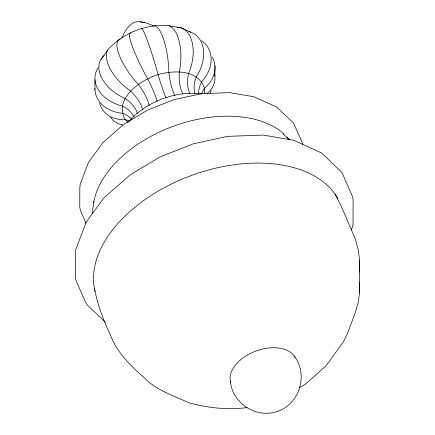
<?xml version="1.0" encoding="UTF-8"?>
<svg xmlns="http://www.w3.org/2000/svg" width="435" height="435" viewBox="0 0 435 435"><rect width="100%" height="100%" fill="white"/><g stroke="black" fill="none" stroke-linecap="round" stroke-linejoin="round"><path stroke-width="0.65" d="M92.742 213.715L92.758 209.077L93.922 201.258M94.939 89.915L94.977 79.746M204.358 93.563L204.379 88.321A34.811 27.264 -11.4 0 0 212.204 57.018M214.906 76.027L214.944 65.843M299.318 387.77L305.68 383.947L326.098 365.743L343.471 341.779L347.478 333.498L354.884 313.63L357.962 303.489L359.533 293.027L359.669 260.717L358.212 249.565L355.243 238.717L341.29 206.288L334.977 193.988M359.614 272.044L359.669 260.717M359.533 293.027L359.587 282.369M121.93 38.182C124.992 30.097 131.761 19.058 142.06 22.125M351.437 230.142L353.013 224.971L353.1 200.861L352.785 197.24L341.981 172.516L321.606 152.995L293.701 140.26L263.148 135.084L227.761 136.351L193.298 143.795L159.982 156.943L130.092 174.892L103.889 197.925L86.152 222.16L75.581 250.081L75.331 277.742L76.364 281.222L85.69 302.635L87.783 305.555L105.292 322.074M100.985 59.367L107.82 50.025M128.466 121.833C146.356 101.605 175.022 90.627 201.84 93.895M122.92 125.008L103.035 142.533L88.947 161.776L87.636 164.441L80.132 184.56L79.828 187.963L79.752 207.392L80.644 210.91L85.994 223.193M124.171 124.154L147.737 110.006L173.995 99.642L201.166 93.77M182.684 93.481A25.496 11.653 -86.5 0 1 179.285 71.867A34.811 15.905 -86.5 0 0 165.746 25.35C145.333 24.752 124.758 32.636 110.365 47.203A34.811 17.422 42.7 0 0 130.614 91.073A25.496 12.762 42.7 0 1 142.414 109.375M247.145 407.394L245.204 407.812C226.227 409.949 207.218 407.823 188.861 402.788C173.473 395.594 156.518 390.412 144.387 377.923C130.745 365.84 117.069 352.736 110.533 335.276C103.454 320.454 97.668 305.033 94.531 288.867M202.433 93.628L229.517 92.622L253.779 96.733L276.627 107.021L293.511 123.04L302.608 143.468L302.765 144.67M142.261 22.163L147.258 23.256L152.794 25.6M169.193 25.812L180.965 27.802L190.568 32.146M140.157 21.81L144.795 22.587M283.136 133.947L289.346 139.809M128.048 122.365L125.117 119.598A34.811 27.019 -35.5 0 1 99.533 102.921M294.12 355.922C308.888 374.568 299.323 405.3 276.29 411.689C255.698 418.579 231.98 402.707 230.338 381.093M177.045 27.144A34.811 21.136 -73.5 0 1 188.621 73.45A25.496 15.481 -73.5 0 0 189.839 93.726M166.056 97.984A25.496 1.925 73.1 0 1 158.068 74.592A34.811 2.626 73.1 0 0 141.603 28.449M174.935 95.499A25.496 7.025 82.7 0 1 168.862 72.259A34.811 9.592 82.7 0 0 152.881 26.154M130.913 33.316A34.811 4.519 63.8 0 0 132.365 46.279A34.811 4.519 63.8 0 0 147.628 78.708A25.496 3.311 63.8 0 1 157.193 101.48M120.239 39.036A34.811 11.359 54 0 0 138.265 84.33A25.496 8.319 54 0 1 149.151 105.672M210.942 90.659A34.811 22.299 28.8 0 1 210.306 93.704M94.89 88.593A34.811 27.264 -11.4 0 0 122.344 113.247A25.496 19.972 -11.4 0 1 131.359 119M98.093 67.811A34.811 25.66 10.9 0 0 122.371 106.042A25.496 18.792 10.9 0 1 134.034 116.895M104.193 55.631A34.811 22.299 28.8 0 0 125.193 98.479A25.496 16.334 28.8 0 1 137.514 113.709M123.888 124.97A34.811 24.925 -56.7 0 1 110.479 117.232M128.977 120.968A25.496 19.787 -35.5 0 0 125.117 119.598C113.546 98.25 140.559 79.991 158.068 74.592C173.592 70.138 198.496 69.285 204.379 88.321A25.496 19.972 -11.4 0 0 201.677 93.938M188.795 31.619A34.811 24.925 -56.7 0 1 196.234 76.897A25.496 18.259 -56.7 0 0 194.918 93.579M198.686 93.911A25.496 19.787 -35.5 0 1 201.612 81.965A34.811 27.019 -35.5 0 0 201.568 40.792M214.754 74.766A34.811 25.66 10.9 0 1 206.924 93.688M95.14 291.51A130.408 80.47 -20.3 0 1 188.833 176.425A130.408 80.47 -20.3 0 1 337.924 198.621M230.637 382.294A34.593 21.348 -20.3 0 1 255.28 351.29A34.593 21.348 -20.3 0 1 295.104 357.526M93.677 202.618A106.749 65.864 -20.3 0 1 174.212 125.932A106.749 65.864 -20.3 0 1 284.006 134.029M286.915 136.894A106.749 65.864 -20.3 0 1 289.503 139.923"/></g></svg>
